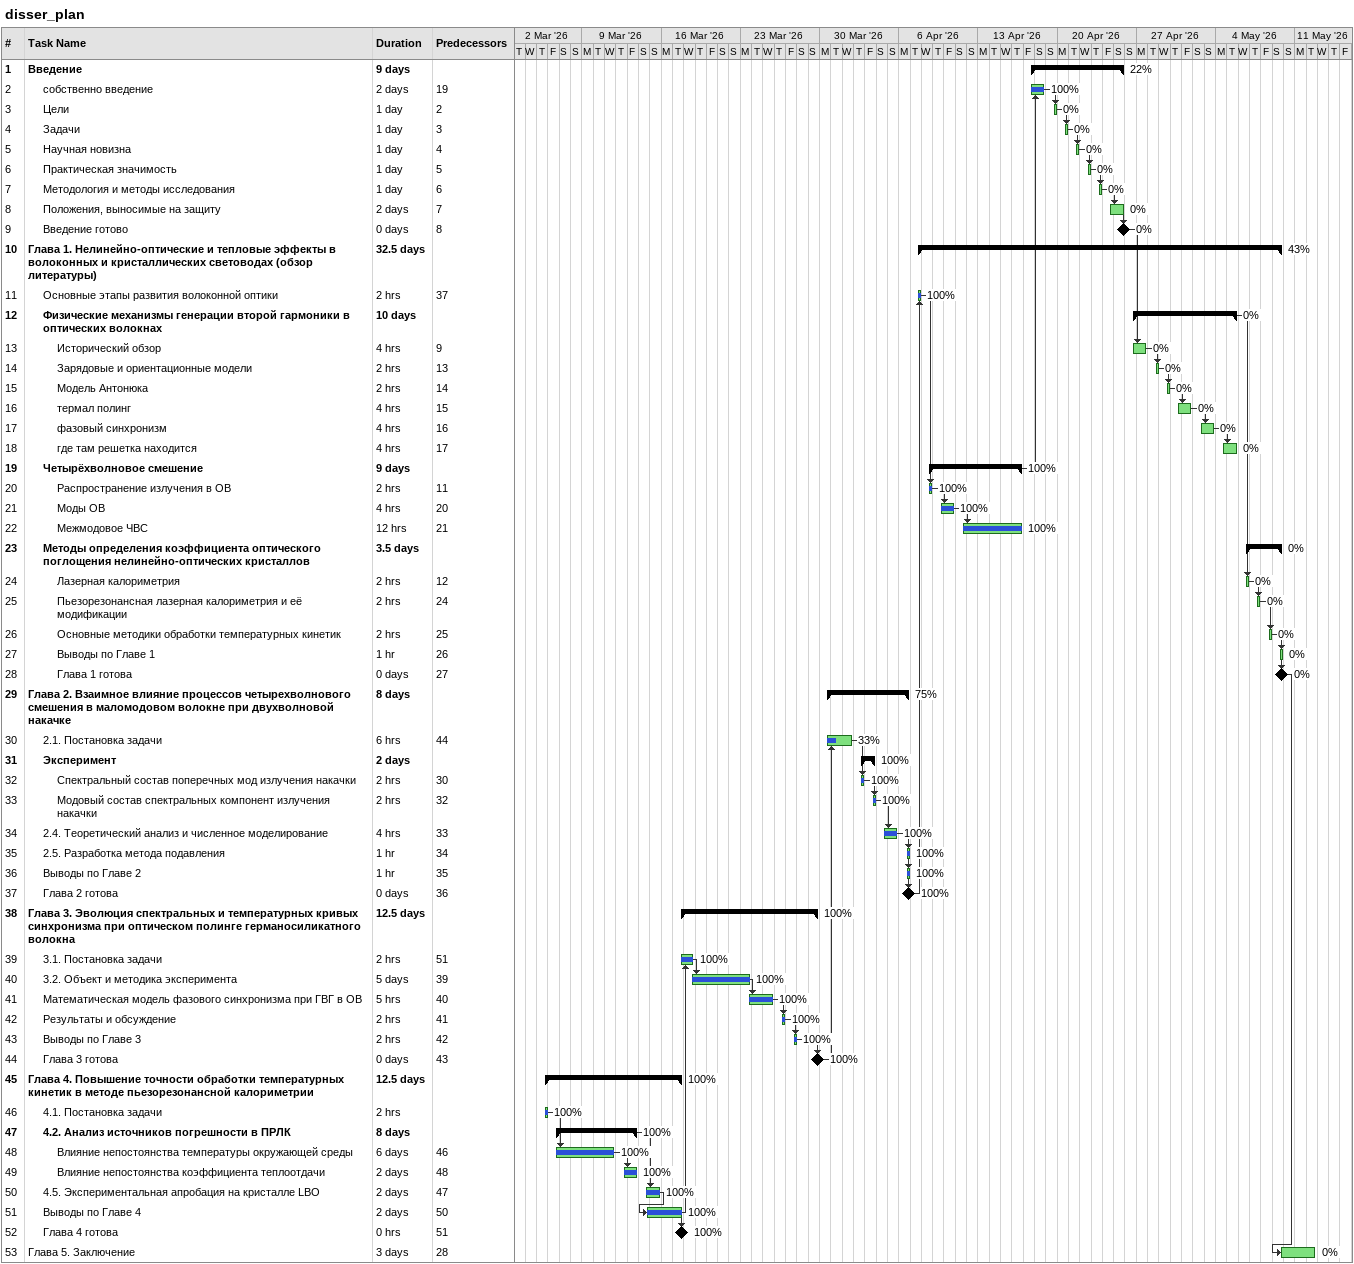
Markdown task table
disser_plan

| ID | Level | Task | Duration | Start | Finish | Predecessors | % complete |
|---|---|---|---|---|---|---|---|
| 1 | 1 | **Введение** | 9d | 2026-04-17 | 2026-04-25 |  | 22 |
| 2 | 2 | собственно введение | 2d | 2026-04-17 | 2026-04-18 | 19 | 100 |
| 3 | 2 | Цели | 1d | 2026-04-19 | 2026-04-19 | 2 | 0 |
| 4 | 2 | Задачи | 1d | 2026-04-20 | 2026-04-20 | 3 | 0 |
| 5 | 2 | Научная новизна | 1d | 2026-04-21 | 2026-04-21 | 4 | 0 |
| 6 | 2 | Практическая значимость | 1d | 2026-04-22 | 2026-04-22 | 5 | 0 |
| 7 | 2 | Методология и методы исследования | 1d | 2026-04-23 | 2026-04-23 | 6 | 0 |
| 8 | 2 | Положения, выносимые на защиту | 2d | 2026-04-24 | 2026-04-25 | 7 | 0 |
| 9 | 2 | Введение готово | 0d | 2026-04-25 | 2026-04-25 | 8 | 0 |
| 10 | 1 | **Глава 1. Нелинейно-оптические и тепловые эффекты в волоконных и кристаллических световодах (обзор литературы)** | 32.5d | 2026-04-07 | 2026-05-09 |  | 43 |
| 11 | 2 | Основные этапы развития волоконной оптики | 2h | 2026-04-07 | 2026-04-07 | 37 | 100 |
| 12 | 2 | **Физические механизмы генерации второй гармоники в оптических волокнах** | 10d | 2026-04-26 | 2026-05-05 |  | 0 |
| 13 | 3 | Исторический обзор | 4h | 2026-04-26 | 2026-04-27 | 9 | 0 |
| 14 | 3 | Зарядовые и ориентационные модели | 2h | 2026-04-28 | 2026-04-28 | 13 | 0 |
| 15 | 3 | Модель Антонюка | 2h | 2026-04-29 | 2026-04-29 | 14 | 0 |
| 16 | 3 | термал полинг | 4h | 2026-04-30 | 2026-05-01 | 15 | 0 |
| 17 | 3 | фазовый синхронизм | 4h | 2026-05-02 | 2026-05-03 | 16 | 0 |
| 18 | 3 | где там решетка находится | 4h | 2026-05-04 | 2026-05-05 | 17 | 0 |
| 19 | 2 | **Четырёхволновое смешение** | 9d | 2026-04-08 | 2026-04-16 |  | 100 |
| 20 | 3 | Распространение излучения в ОВ | 2h | 2026-04-08 | 2026-04-08 | 11 | 100 |
| 21 | 3 | Моды ОВ | 4h | 2026-04-09 | 2026-04-10 | 20 | 100 |
| 22 | 3 | Межмодовое ЧВС | 12h | 2026-04-11 | 2026-04-16 | 21 | 100 |
| 23 | 2 | **Методы определения коэффициента оптического поглощения нелинейно-оптических кристаллов** | 3.5d | 2026-05-06 | 2026-05-09 |  | 0 |
| 24 | 3 | Лазерная калориметрия | 2h | 2026-05-06 | 2026-05-06 | 12 | 0 |
| 25 | 3 | Пьезорезонансная лазерная калориметрия и её модификации | 2h | 2026-05-07 | 2026-05-07 | 24 | 0 |
| 26 | 3 | Основные методики обработки температурных кинетик | 2h | 2026-05-08 | 2026-05-08 | 25 | 0 |
| 27 | 3 | Выводы по Главе 1 | 1h | 2026-05-09 | 2026-05-09 | 26 | 0 |
| 28 | 3 | Глава 1 готова | 0d | 2026-05-09 | 2026-05-09 | 27 | 0 |
| 29 | 1 | **Глава 2. Взаимное влияние процессов четырехволнового смешения в маломодовом волокне при двухволновой накачке** | 8d | 2026-03-30 | 2026-04-06 |  | 75 |
| 30 | 2 | 2.1. Постановка задачи | 6h | 2026-03-30 | 2026-04-01 | 44 | 33 |
| 31 | 2 | **Эксперимент** | 2d | 2026-04-02 | 2026-04-03 |  | 100 |
| 32 | 3 | Спектральный состав поперечных мод излучения накачки | 2h | 2026-04-02 | 2026-04-02 | 30 | 100 |
| 33 | 3 | Модовый состав спектральных компонент излучения накачки | 2h | 2026-04-03 | 2026-04-03 | 32 | 100 |
| 34 | 2 | 2.4. Теоретический анализ и численное моделирование | 4h | 2026-04-04 | 2026-04-05 | 33 | 100 |
| 35 | 2 | 2.5. Разработка метода подавления | 1h | 2026-04-06 | 2026-04-06 | 34 | 100 |
| 36 | 2 | Выводы по Главе 2 | 1h | 2026-04-06 | 2026-04-06 | 35 | 100 |
| 37 | 2 | Глава 2 готова | 0d | 2026-04-06 | 2026-04-06 | 36 | 100 |
| 38 | 1 | **Глава 3. Эволюция спектральных и температурных кривых синхронизма при оптическом полинге германосиликатного волокна** | 12.5d | 2026-03-17 | 2026-03-29 |  | 100 |
| 39 | 2 | 3.1. Постановка задачи | 2h | 2026-03-17 | 2026-03-18 | 51 | 100 |
| 40 | 2 | 3.2. Объект и методика эксперимента | 5d | 2026-03-18 | 2026-03-23 | 39 | 100 |
| 41 | 2 | Математическая модель фазового синхронизма при ГВГ в ОВ | 5h | 2026-03-23 | 2026-03-25 | 40 | 100 |
| 42 | 2 | Результаты и обсуждение | 2h | 2026-03-26 | 2026-03-26 | 41 | 100 |
| 43 | 2 | Выводы по Главе 3 | 2h | 2026-03-27 | 2026-03-27 | 42 | 100 |
| 44 | 2 | Глава 3 готова | 0d | 2026-03-29 | 2026-03-29 | 43 | 100 |
| 45 | 1 | **Глава 4. Повышение точности обработки температурных кинетик в методе пьезорезонансной калориметрии** | 12.5d | 2026-03-05 | 2026-03-17 |  | 100 |
| 46 | 2 | 4.1. Постановка задачи | 2h | 2026-03-05 | 2026-03-05 |  | 100 |
| 47 | 2 | **4.2. Анализ источников погрешности в ПРЛК** | 8d | 2026-03-06 | 2026-03-13 |  | 100 |
| 48 | 3 | Влияние непостоянства температуры окружающей среды | 6d | 2026-03-06 | 2026-03-11 | 46 | 100 |
| 49 | 3 | Влияние непостоянства коэффициента теплоотдачи | 2d | 2026-03-12 | 2026-03-13 | 48 | 100 |
| 50 | 2 | 4.5. Экспериментальная апробация на кристалле LBO | 2d | 2026-03-14 | 2026-03-15 | 47 | 100 |
| 51 | 2 | Выводы по Главе 4 | 2d | 2026-03-14 | 2026-03-17 | 50 | 100 |
| 52 | 2 | Глава 4 готова | 0h | 2026-03-17 | 2026-03-17 | 51 | 100 |
| 53 | 1 | Глава 5. Заключение | 3d | 2026-05-09 | 2026-05-12 | 28 | 0 |
